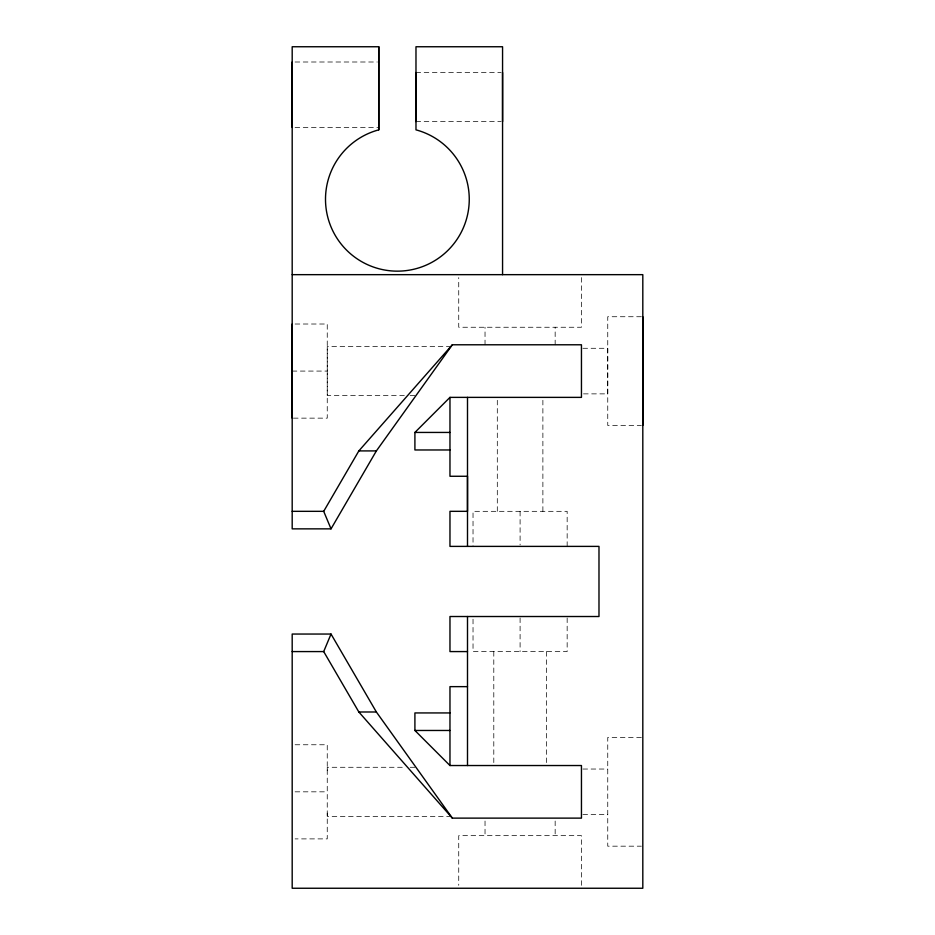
<?xml version="1.0" encoding="UTF-8"?>
<svg xmlns="http://www.w3.org/2000/svg" width="935" height="935" viewBox="0 0 935 935"><rect width="100%" height="100%" fill="white"/><g stroke="black" fill="none" stroke-linecap="round" stroke-linejoin="round"><path stroke-width="0.7" stroke-dasharray="4.67 3.51" d="M327.25 813.088L327.25 816.372L451.079 816.372M327.25 770.569L327.25 767.284L404.317 767.284M485.031 344.781L485.031 327.25M555.156 344.781L555.156 327.25M295.074 62.002L377.331 62.002M415.981 72.521L501.125 72.521M415.981 121.608L501.125 121.608M295.074 127.429L378.768 127.429M641.352 316.731L607.75 316.731L607.75 425.425L641.352 425.425M295.109 324.013L327.25 324.013L327.25 418.144L292.188 418.144M451.079 346.534L327.25 346.534L327.25 395.622L404.317 395.622M582.914 348.287L607.75 348.287L607.75 393.869L582.914 393.869M292.188 371.078L327.25 371.078M410.138 395.622L415.946 395.622M641.352 737.481L607.75 737.481L607.75 846.175L641.352 846.175M295.109 744.763L327.25 744.763L327.25 838.894L295.109 838.894M410.138 767.284L415.946 767.284M582.914 769.038L607.75 769.038M295.109 791.828L327.25 791.828M582.914 814.619L607.75 814.619M581.453 277.578L581.453 327.25L458.734 327.25L458.734 277.578M581.453 885.328L581.453 835.656L458.734 835.656L458.734 885.328M567.159 546.391L567.159 511.328L473.028 511.328L473.028 546.391M567.159 617.977L567.159 651.578L473.028 651.578L473.028 617.977M555.156 821.047L555.156 835.656M546.391 651.578L546.391 762.609M542.884 400.297L542.884 511.328M520.094 511.328L520.094 544.93M520.094 617.977L520.094 651.578M497.303 400.297L497.303 511.328M493.797 651.578L493.797 762.609M485.031 821.047L485.031 835.656"/><path stroke-width="1.4" d="M502.562 274.656L502.562 46.75L415.981 46.75L415.981 129.848A71.878 71.878 0 0 1 456.257 240.505A71.878 71.878 0 0 1 338.493 240.494A71.878 71.878 0 0 1 378.768 129.848L378.768 46.75L292.188 46.75L292.188 528.859L331.025 528.859L376.373 450.915L452.341 344.781L581.453 344.781L581.453 397.375L449.969 397.375L414.906 432.438L414.906 449.969L449.969 449.969M415.981 121.608L415.981 72.521M467.5 765.531L467.5 616.516M502.562 121.608L502.562 72.521M642.812 425.425L642.812 316.731M449.969 712.938L414.906 712.938L414.906 730.469L449.969 765.531L581.453 765.531L581.453 818.125L452.341 818.125L358.841 711.991L323.697 651.578L331.025 634.047L292.188 634.047L292.188 888.25L642.812 888.25L642.812 274.656L292.188 274.656M331.025 528.859L323.697 511.328L358.841 450.915L452.341 344.781M414.906 432.438L449.969 432.438M358.841 450.915L376.373 450.915M292.188 511.328L323.697 511.328M292.188 651.578L323.697 651.578M467.5 651.578L449.969 651.578L449.969 616.516L598.984 616.516L598.984 546.391L449.969 546.391L449.969 511.328L467.5 511.328L467.5 476.266L449.969 476.266L449.969 397.375M467.5 686.641L449.969 686.641L449.969 765.531M358.841 711.991L376.373 711.991L452.341 818.125M414.906 730.469L449.969 730.469M331.025 634.047L376.373 711.991M467.5 397.375L467.5 546.391M378.768 46.75L378.768 129.848M292.188 62.002L292.188 127.429M292.188 324.013L292.188 418.144"/></g></svg>
